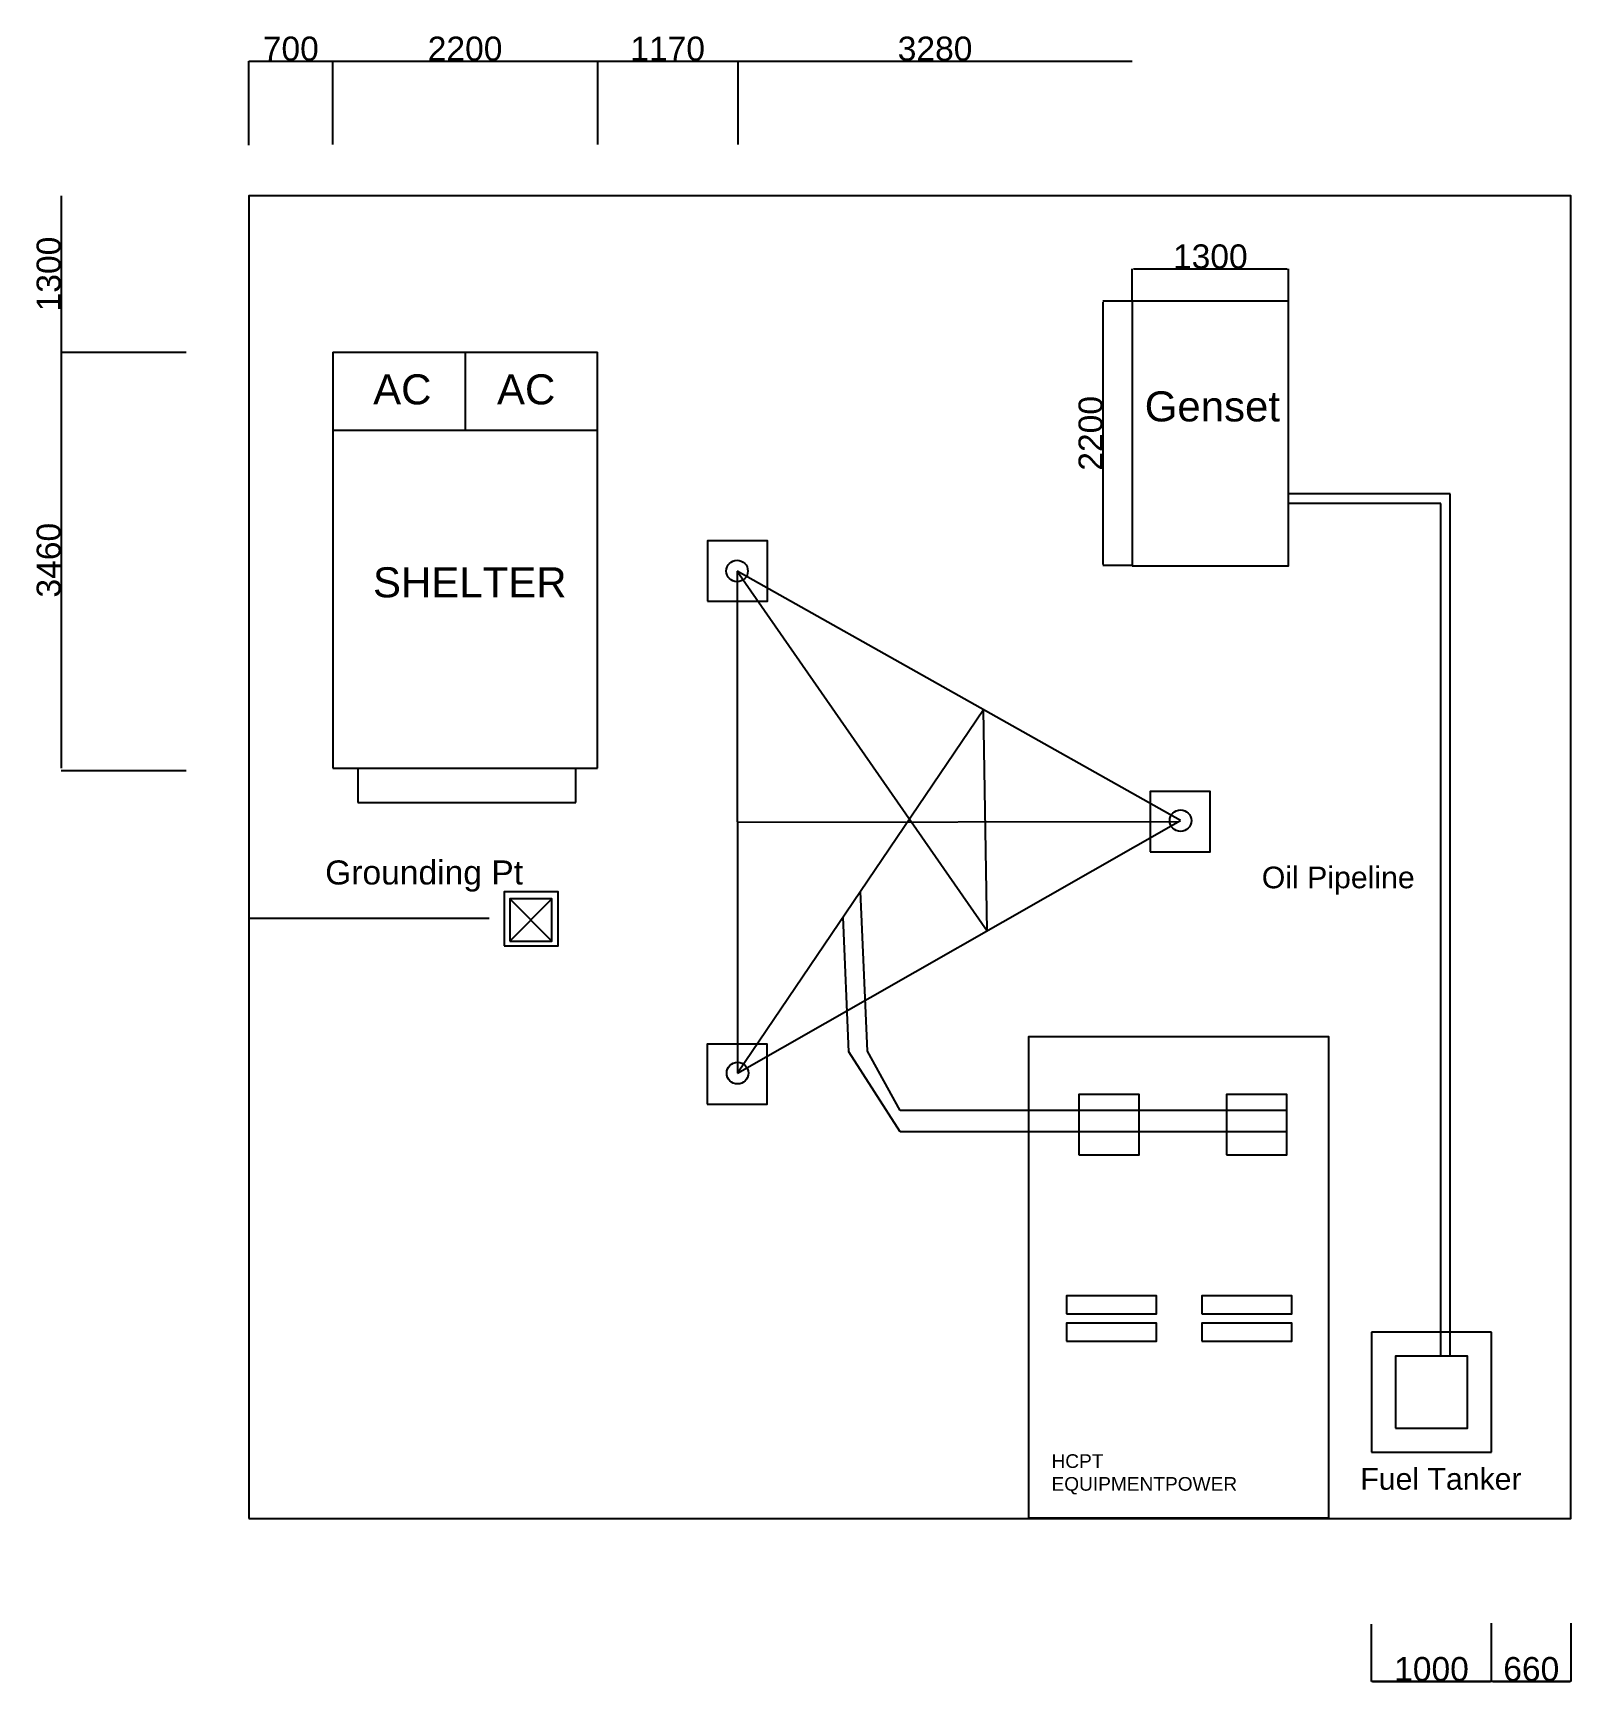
# Model space of a CAD drawing. Header units: millimetres. Extents: x 26045 to 38839, y 11243 to 24981.
import ezdxf

# ---------------------------------------------------------------- set-up
doc = ezdxf.new("R2010")
doc.units = ezdxf.units.MM
doc.styles.get("Standard").update_dxf_attribs({"font": 'arial.ttf'})
doc.dimstyles.new('Modul3', dxfattribs={"dimtxt": 200, "dimasz": 10, "dimexe": 1.25, "dimexo": 0.625, "dimtad": 1, "dimtxsty": 'Standard', "dimcen": 2.5, "dimadec": 0, "dimazin": 0, "dimtfac": 1, "dimtmove": 0, "dimatfit": 3, "dimfxl": 1, "dimarcsym": 0})

# ---------------------------------------------------------------- blocks, each defined once
blk = doc.blocks.new('*U1')
blk.add_lwpolyline([(-375, -75), (375, -75), (375, 75), (-375, 75)], close=True)
blk = doc.blocks.new('*U2')
at = {"color": 0, "linetype": 'ByBlock', "lineweight": -2, "transparency": 16777216}
for p in [(0, 225), (1125, 225), (0, 0), (1125, 0)]:
    blk.add_blockref('*U1', p, dxfattribs=at)
blk = doc.blocks.new('*D3')
at = {"color": 0, "lineweight": -2, "transparency": 16777216}
for p, q in [((26279, 23627), (26280, 23627)), ((26279, 23617), (26279, 22337)), ((26279, 22327), (26280, 22327))]:
    blk.add_line(p, q, dxfattribs=at)
at = {"color": 0, "transparency": 16777216}
for points in [[(26277, 23617), (26280, 23617), (26279, 23627)], [(26277, 22337), (26280, 22337), (26279, 22327)]]:
    blk.add_solid(points, dxfattribs=at)
at = {"layer": 'Defpoints', "color": 0, "transparency": 16777216}
for p in [(26279, 23627), (26279, 22327), (26279, 22327)]:
    blk.add_point(p, dxfattribs=at)
at = {"color": 0, "transparency": 16777216, "insert": (26176, 22977), "char_height": 200, "attachment_point": 5, "rotation": 90}
blk.add_mtext('1300', dxfattribs=at)
blk = doc.blocks.new('*D4')
at = {"color": 0, "lineweight": -2, "transparency": 16777216}
for p, q in [((26279, 22327), (26280, 22327)), ((26279, 22317), (26279, 18877)), ((26279, 18867), (26280, 18867))]:
    blk.add_line(p, q, dxfattribs=at)
at = {"color": 0, "transparency": 16777216}
for points in [[(26277, 22317), (26280, 22317), (26279, 22327)], [(26277, 18877), (26280, 18877), (26279, 18867)]]:
    blk.add_solid(points, dxfattribs=at)
at = {"layer": 'Defpoints', "color": 0, "transparency": 16777216}
for p in [(26279, 22327), (26279, 18867), (26279, 18867)]:
    blk.add_point(p, dxfattribs=at)
at = {"color": 0, "transparency": 16777216, "insert": (26176, 20597), "char_height": 200, "attachment_point": 5, "rotation": 90}
blk.add_mtext('3460', dxfattribs=at)
blk = doc.blocks.new('*D5')
at = {"color": 0, "lineweight": -2, "transparency": 16777216}
for p, q in [((27839, 24747), (27839, 24746)), ((27849, 24747), (28529, 24747)), ((28539, 24748), (28539, 24748))]:
    blk.add_line(p, q, dxfattribs=at)
at = {"color": 0, "transparency": 16777216}
for points in [[(27849, 24749), (27849, 24745), (27839, 24747)], [(28529, 24749), (28529, 24745), (28539, 24747)]]:
    blk.add_solid(points, dxfattribs=at)
at = {"layer": 'Defpoints', "color": 0, "transparency": 16777216}
for p in [(27839, 24748), (28539, 24747), (28539, 24747)]:
    blk.add_point(p, dxfattribs=at)
at = {"color": 0, "transparency": 16777216, "insert": (28189, 24850), "char_height": 200, "attachment_point": 5}
blk.add_mtext('700', dxfattribs=at)
blk = doc.blocks.new('*D6')
at = {"color": 0, "lineweight": -2, "transparency": 16777216}
for p, q in [((28539, 24748), (28539, 24748)), ((28549, 24747), (30729, 24747)), ((30739, 24748), (30739, 24748))]:
    blk.add_line(p, q, dxfattribs=at)
at = {"color": 0, "transparency": 16777216}
for points in [[(28549, 24749), (28549, 24745), (28539, 24747)], [(30729, 24749), (30729, 24745), (30739, 24747)]]:
    blk.add_solid(points, dxfattribs=at)
at = {"layer": 'Defpoints', "color": 0, "transparency": 16777216}
for p in [(28539, 24747), (30739, 24747), (30739, 24747)]:
    blk.add_point(p, dxfattribs=at)
at = {"color": 0, "transparency": 16777216, "insert": (29639, 24850), "char_height": 200, "attachment_point": 5}
blk.add_mtext('2200', dxfattribs=at)
blk = doc.blocks.new('*D7')
at = {"color": 0, "lineweight": -2, "transparency": 16777216}
for p, q in [((30739, 24748), (30739, 24746)), ((30749, 24747), (31899, 24747)), ((31909, 24748), (31909, 24748))]:
    blk.add_line(p, q, dxfattribs=at)
at = {"color": 0, "transparency": 16777216}
for points in [[(30749, 24749), (30749, 24745), (30739, 24747)], [(31899, 24749), (31899, 24745), (31909, 24747)]]:
    blk.add_solid(points, dxfattribs=at)
at = {"layer": 'Defpoints', "color": 0, "transparency": 16777216}
for p in [(30739, 24748), (31909, 24747), (31909, 24747)]:
    blk.add_point(p, dxfattribs=at)
at = {"color": 0, "transparency": 16777216, "insert": (31324, 24850), "char_height": 200, "attachment_point": 5}
blk.add_mtext('1170', dxfattribs=at)
blk = doc.blocks.new('*D8')
at = {"color": 0, "lineweight": -2, "transparency": 16777216}
for p, q in [((31909, 24748), (31909, 24748)), ((31919, 24747), (35179, 24747)), ((35189, 24748), (35189, 24748))]:
    blk.add_line(p, q, dxfattribs=at)
at = {"color": 0, "transparency": 16777216}
for points in [[(31919, 24749), (31919, 24745), (31909, 24747)], [(35179, 24749), (35179, 24745), (35189, 24747)]]:
    blk.add_solid(points, dxfattribs=at)
at = {"layer": 'Defpoints', "color": 0, "transparency": 16777216}
for p in [(31909, 24747), (35189, 24747), (35189, 24747)]:
    blk.add_point(p, dxfattribs=at)
at = {"color": 0, "transparency": 16777216, "insert": (33549, 24850), "char_height": 200, "attachment_point": 5}
blk.add_mtext('3280', dxfattribs=at)
blk = doc.blocks.new('*D9')
at = {"color": 0, "lineweight": -2, "transparency": 16777216}
for p, q in [((37179, 11272), (37179, 11273)), ((37189, 11271), (38169, 11271)), ((38179, 11272), (38179, 11273))]:
    blk.add_line(p, q, dxfattribs=at)
at = {"color": 0, "transparency": 16777216}
for points in [[(37189, 11273), (37189, 11270), (37179, 11271)], [(38169, 11273), (38169, 11270), (38179, 11271)]]:
    blk.add_solid(points, dxfattribs=at)
at = {"layer": 'Defpoints', "color": 0, "transparency": 16777216}
for p in [(37179, 11271), (38179, 11271), (38179, 11271)]:
    blk.add_point(p, dxfattribs=at)
at = {"color": 0, "transparency": 16777216, "insert": (37679, 11374), "char_height": 200, "attachment_point": 5}
blk.add_mtext('1000', dxfattribs=at)
blk = doc.blocks.new('*D10')
at = {"color": 0, "lineweight": -2, "transparency": 16777216}
for p, q in [((38179, 11272), (38179, 11273)), ((38189, 11271), (38829, 11271)), ((38839, 11272), (38839, 11273))]:
    blk.add_line(p, q, dxfattribs=at)
at = {"color": 0, "transparency": 16777216}
for points in [[(38189, 11273), (38189, 11270), (38179, 11271)], [(38829, 11273), (38829, 11270), (38839, 11271)]]:
    blk.add_solid(points, dxfattribs=at)
at = {"layer": 'Defpoints', "color": 0, "transparency": 16777216}
for p in [(38179, 11271), (38839, 11271), (38839, 11271)]:
    blk.add_point(p, dxfattribs=at)
at = {"color": 0, "transparency": 16777216, "insert": (38509, 11374), "char_height": 200, "attachment_point": 5}
blk.add_mtext('660', dxfattribs=at)
blk = doc.blocks.new('*D11')
at = {"color": 0, "lineweight": -2, "transparency": 16777216}
for p, q in [((35189, 22752), (35189, 23021)), ((35199, 23020), (36479, 23020)), ((36489, 22752), (36489, 23021))]:
    blk.add_line(p, q, dxfattribs=at)
at = {"color": 0, "transparency": 16777216}
for points in [[(35199, 23021), (35199, 23018), (35189, 23020)], [(36479, 23021), (36479, 23018), (36489, 23020)]]:
    blk.add_solid(points, dxfattribs=at)
at = {"layer": 'Defpoints', "color": 0, "transparency": 16777216}
for p in [(36489, 23020), (35189, 22752), (36489, 22752)]:
    blk.add_point(p, dxfattribs=at)
at = {"color": 0, "transparency": 16777216, "insert": (35839, 23122), "char_height": 200, "attachment_point": 5}
blk.add_mtext('1300', dxfattribs=at)
blk = doc.blocks.new('*D12')
at = {"color": 0, "lineweight": -2, "transparency": 16777216}
for p, q in [((35189, 22752), (34946, 22752)), ((34947, 20562), (34947, 22742)), ((35189, 20552), (34946, 20552))]:
    blk.add_line(p, q, dxfattribs=at)
at = {"color": 0, "transparency": 16777216}
for points in [[(34945, 22742), (34949, 22742), (34947, 22752)], [(34945, 20562), (34949, 20562), (34947, 20552)]]:
    blk.add_solid(points, dxfattribs=at)
at = {"layer": 'Defpoints', "color": 0, "transparency": 16777216}
for p in [(34947, 22752), (35189, 22752), (35189, 20552)]:
    blk.add_point(p, dxfattribs=at)
at = {"color": 0, "transparency": 16777216, "insert": (34844, 21652), "char_height": 200, "attachment_point": 5, "rotation": 90}
blk.add_mtext('2200', dxfattribs=at)

msp = doc.modelspace()

# ---------------------------------------------------------------- linework, layer by layer
for p, q in [((27839.309, 24049.393), (27839.309, 24747.835)), ((27839.309, 24747.835), (28539.309, 24747.164)), ((28539.309, 24053.09), (28539.309, 24747.164)), ((28539.309, 24747.164), (30739.309, 24747.164)), ((30739.309, 24747.164), (30739.309, 24053.09)), ((30739.309, 24747.164), (31909.309, 24747.164)), ((31909.309, 24747.164), (31909.309, 24053.09)), ((31909.309, 24747.164), (35189.309, 24747.164)), ((35189.309, 24747.164), (35189.309, 24747.164)), ((26278.564, 23626.706), (26278.564, 22326.706)), ((26278.564, 22326.706), (26992.424, 22326.706)), ((26278.564, 22326.706), (26278.564, 18866.706)), ((26992.424, 22326.706), (27319.021, 22326.706)), ((28539.309, 22326.706), (30739.309, 22326.706)), ((28539.309, 22326.706), (28539.309, 18866.706)), ((29639.309, 22326.706), (29639.309, 21678.303)), ((30739.309, 18866.706), (30739.309, 22326.706)), ((28539.309, 21678.303), (30739.309, 21678.303)), ((37835.333, 21148.971), (36483.735, 21148.971)), ((37755.333, 21068.971), (36483.735, 21068.971)), ((37755.333, 13978.142), (37755.333, 21068.971)), ((37835.333, 13978.142), (37835.333, 21148.971)), ((37755.333, 20977.746), (37755.333, 20978.336)), ((35590.938, 18430.982), (31901.602, 20507.172)), ((31901.602, 20507.172), (31905.442, 16331.241)), ((31901.602, 20507.172), (33983.104, 17514.209)), ((33951.369, 19353.657), (31905.442, 16331.241)), ((33981.805, 17514.209), (33951.369, 19353.657)), ((26278.564, 18847.808), (26992.424, 18847.808)), ((26992.424, 18847.808), (27319.021, 18847.808)), ((28539.309, 18866.706), (30739.309, 18866.706)), ((28745.76, 18866.706), (28745.76, 18582.778)), ((30561.578, 18582.778), (30561.578, 18866.706)), ((28745.76, 18582.778), (30561.578, 18582.778)), ((31903.522, 18419.207), (35576.838, 18422.949)), ((31905.442, 16331.241), (35590.938, 18430.982)), ((30011.127, 17779.428), (30361.127, 17429.428)), ((30011.127, 17429.428), (30361.127, 17779.428)), ((32986.23, 16514.618), (32928.406, 17842.449)), ((27839.309, 17620.891), (29839.309, 17620.891)), ((32832.284, 16507.914), (32783.49, 17628.368)), ((33259.441, 15843.244), (32832.284, 16507.914)), ((33259.441, 16020.951), (32986.23, 16514.618)), ((36468.221, 16020.951), (33259.441, 16020.951)), ((36468.221, 15843.244), (33259.441, 15843.244)), ((38179.309, 14178.142), (37179.309, 14178.142)), ((37179.309, 14178.142), (37179.309, 13178.142)), ((38179.309, 13178.142), (38179.309, 14178.142)), ((37179.309, 13178.142), (38179.309, 13178.142)), ((37179.309, 11271.451), (37179.309, 11747.892)), ((38179.309, 11271.451), (38179.309, 11755.605)), ((38839.309, 11755.605), (38839.309, 11271.451)), ((38179.309, 11271.451), (37179.309, 11271.451)), ((38839.309, 11271.451), (38179.309, 11271.451))]:
    msp.add_line(p, q)
for points in [[(27839.309, 12626.706), (38839.309, 12626.706), (38839.309, 23626.706), (27839.309, 23626.706)], [(35189.309, 20551.561), (36489.309, 20551.561), (36489.309, 22751.561), (35189.309, 22751.561)], [(31655.469, 20257.172), (32155.469, 20257.172), (32155.469, 20757.172), (31655.469, 20757.172)], [(35337.099, 18172.959), (35837.099, 18172.959), (35837.099, 18672.959), (35337.099, 18672.959)], [(29964.384, 17389.19), (30414.384, 17389.19), (30414.384, 17839.19), (29964.384, 17839.19)], [(30011.127, 17429.428), (30361.127, 17429.428), (30361.127, 17779.428), (30011.127, 17779.428)], [(34325.888, 12632.841), (36825.888, 12632.841), (36825.888, 16632.841), (34325.888, 16632.841)], [(31651.602, 16073.218), (32151.602, 16073.218), (32151.602, 16573.218), (31651.602, 16573.218)], [(34745.875, 15652.868), (35245.875, 15652.868), (35245.875, 16152.868), (34745.875, 16152.868)], [(35974.249, 15652.868), (36474.249, 15652.868), (36474.249, 16152.868), (35974.249, 16152.868)], [(37379.309, 13378.142), (37979.309, 13378.142), (37979.309, 13978.142), (37379.309, 13978.142)]]:
    msp.add_lwpolyline(points, close=True)
for centre in [(31901.602, 20507.172), (35590.938, 18430.982), (31905.442, 16331.241)]:
    msp.add_circle(centre, 90)

# ---------------------------------------------------------------- block references
msp.add_blockref('*U2', (35017.388, 14178.142))

# ---------------------------------------------------------------- texts
at = {"attachment_point": 1}
for s, width, gutter_width, insert, char_height in [('AC', 845.90748, 12.5, (28874.125, 22142.823), 250), ('AC', 845.90748, 12.5, (29904.418, 22142.823), 250), ('Genset', 927.90637, 12.5, (35293.034, 22001.282), 250), ('SHELTER', 1106.18864, 12.5, (28872.611, 20538.248), 250), ('Grounding Pt', 1851.45385, 12.5, (28474.983, 18100.051), 200), ('Oil Pipeline', 1279.70455, 12.5, (36267.302, 18048.626), 180), ('HCPT \\PEQUIPMENTPOWER', 1067.10841, 7.897, (34517.551, 13161.61), 113.71611), ('Fuel Tanker', 2366.2668, 12.5, (37086.509, 13046.577), 180)]:
    msp.add_mtext_dynamic_manual_height_columns(s, width=width, gutter_width=gutter_width, heights=[0], dxfattribs=dict(at, insert=insert, char_height=char_height))

# ---------------------------------------------------------------- dimensions: what is measured, and where the dimension line sits
for base, p1, p2, picture, middle in [((28539.309, 24747.164), (27839.309, 24747.835), (28539.309, 24747.164), '*D5', (28189.309, 24849.904)), ((30739.309, 24747.164), (28539.309, 24747.164), (30739.309, 24747.164), '*D6', (29639.309, 24849.904)), ((31909.309, 24747.164), (30739.309, 24748.414), (31909.309, 24747.164), '*D7', (31324.309, 24849.904)), ((35189.309, 24747.164), (31909.309, 24747.164), (35189.309, 24747.164), '*D8', (33549.309, 24849.972)), ((36489.309, 23019.666), (35189.309, 22751.561), (36489.309, 22751.561), '*D11', (35839.309, 23122.473)), ((38179.309, 11271.451), (37179.309, 11271.451), (38179.309, 11271.451), '*D9', (37679.309, 11374.191)), ((38839.309, 11271.451), (38179.309, 11271.451), (38839.309, 11271.451), '*D10', (38509.309, 11374.191))]:
    dim = msp.add_linear_dim(base=base, p1=p1, p2=p2, dimstyle='Modul3')
    dim.commit()
    dim.dimension.update_dxf_attribs({"geometry": picture, "text_midpoint": middle})
for base, p1, p2, picture, middle in [((26278.564, 22326.706), (26278.564, 23626.706), (26278.564, 22326.706), '*D3', (26175.756, 22976.706)), ((34946.875, 22751.561), (35189.309, 20551.561), (35189.309, 22751.561), '*D12', (34844.135, 21651.561)), ((26278.564, 18866.706), (26278.564, 22326.706), (26278.564, 18866.706), '*D4', (26175.756, 20596.706))]:
    dim = msp.add_linear_dim(base=base, p1=p1, p2=p2, angle=90, dimstyle='Modul3')
    dim.commit()
    dim.dimension.update_dxf_attribs({"geometry": picture, "text_midpoint": middle})

doc.saveas('drawing.dxf')
